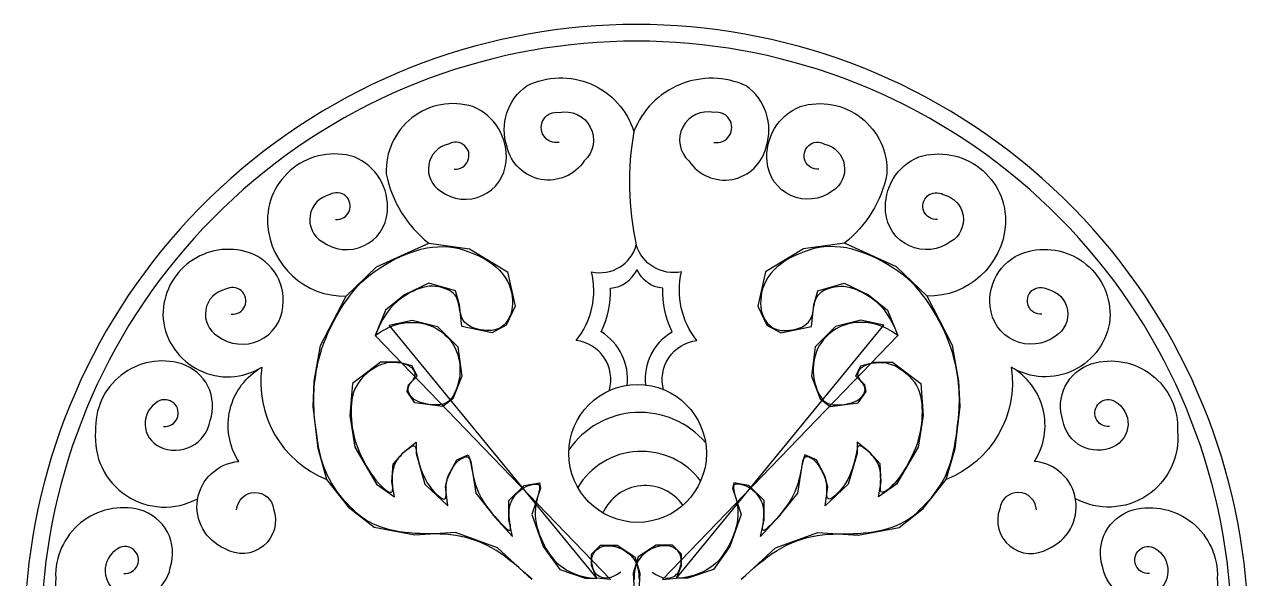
# Model space of a CAD drawing. Header units: metres. Extents: x 264 to 333.9, y 64.1 to 152.5.
# Drawn here: x 264 to 333.9, y 120.9 to 152.5 of the extents above; entities that cross this region are included whole.
import ezdxf

# ---------------------------------------------------------------- set-up
doc = ezdxf.new("R2010")
doc.units = ezdxf.units.M
doc.layers.add('3', color=3, linetype='Continuous')
doc.layers.add('4', color=4, linetype='Continuous')

msp = doc.modelspace()

# ---------------------------------------------------------------- linework, layer by layer
at = {"layer": '3'}
for points in [[(294.5, 145.76, -1.2), (294.5, 147.46, -0.77), (295.94, 144.7, -0.66), (291.53, 145.51, -0.33), (292.67, 148.99, -0.46), (298.77, 146.38)], [(303.34, 145.76, 1.2), (303.34, 147.46, 0.77), (301.91, 144.7, 0.66), (306.32, 145.51, 0.33), (305.17, 148.99, 0.43), (298.77, 146.38, 0.1), (298.91, 139.91)], [(288.52, 144.23, 1.38), (288.19, 145.66, 0.68), (287.75, 142.98, 0.59), (291.48, 144.67, 0.33), (289.57, 147.8, 0.52), (284.64, 143.96, 0.18), (287.06, 140.02)], [(309.33, 144.23, -1.38), (309.65, 145.66, -0.68), (310.09, 142.98, -0.59), (306.37, 144.67, -0.33), (308.27, 147.8, -0.52), (313.21, 143.96, -0.18), (310.79, 140.02)], [(281.75, 141.36, 1.38), (281.42, 142.78, 0.68), (280.98, 140.1, 0.59), (284.7, 141.8, 0.33), (282.8, 144.93, 0.52), (277.86, 141.09, 0.4), (282.35, 136.99)], [(316.1, 141.36, -1.38), (316.43, 142.78, -0.68), (316.86, 140.1, -0.59), (313.14, 141.8, -0.33), (315.04, 144.93, -0.52), (319.98, 141.09, -0.4), (315.5, 136.99)], [(297.37, 131.63, 0.46), (295.48, 134.46, 0.23), (296.36, 138.38, 0.4), (298.91, 139.91, 0.35)], [(300.47, 131.63, -0.46), (302.36, 134.46, -0.23), (301.49, 138.38, -0.39), (298.91, 139.91, -0.35)], [(275.79, 135.96, 1.38), (275.46, 137.38, 0.68), (275.02, 134.71, 0.59), (278.74, 136.4, 0.38), (276.57, 139.54, 0.51), (271.9, 135.69, 0.55), (277.54, 132.94)], [(322.06, 135.96, -1.38), (322.39, 137.38, -0.68), (322.83, 134.71, -0.59), (319.11, 136.4, -0.38), (321.28, 139.54, -0.51), (325.94, 135.69, -0.55), (320.31, 132.94)], [(298.39, 131.9, 0.29), (296.9, 134.96, 0.12), (297.43, 137.44, 0.26), (298.95, 138.49, 0.14)], [(299.45, 131.92, -0.29), (300.95, 134.96, -0.12), (300.42, 137.44, -0.27), (298.95, 138.49, -0.14)], [(271.93, 129.56, 1.38), (271.61, 130.98, 0.61), (271.71, 128.4, 0.5), (274.59, 129.9, 0.42), (272.97, 133.13, 0.52), (268.05, 129.29, 0.6), (273.87, 125.44)], [(276.1, 124.8, -0.92), (278.2, 124.86, -0.71), (275.44, 122.59, -0.79), (276.22, 127.56, -0.43), (277.54, 132.94, 0.35), (281.25, 126.54)], [(321.75, 124.8, 0.92), (319.65, 124.86, 0.71), (322.41, 122.59, 0.79), (321.63, 127.56, 0.43), (320.31, 132.94, -0.35), (316.59, 126.54)], [(325.91, 129.56, -1.38), (326.24, 130.98, -0.61), (326.13, 128.4, -0.5), (323.26, 129.9, -0.42), (324.87, 133.13, -0.52), (329.8, 129.29, -0.6), (323.98, 125.44)], [(269.66, 121.18, 1.38), (269.33, 122.6, 0.61), (269.44, 120.02, 0.5), (272.31, 121.51, 0.43), (270.57, 124.81, 0.5), (265.77, 120.91, 0.6), (271.59, 117.06)], [(328.19, 121.18, -1.38), (328.52, 122.6, -0.61), (328.41, 120.02, -0.5), (325.53, 121.51, -0.43), (327.27, 124.81, -0.5), (332.07, 120.91, -0.6), (326.25, 117.06)]]:
    msp.add_lwpolyline(points, format="xyb", dxfattribs=at)
for points in [[(292.94, 120.83), (290.98, 122.64), (288.59, 123.51), (286.26, 123.37), (283.94, 123.8), (282.56, 124.89), (281.25, 126.54), (280.75, 128.3), (280.46, 130.69), (280.53, 132.14), (280.89, 134.17), (282.35, 136.99), (284.09, 138.67), (287.06, 140.02), (289.39, 139.69), (291.56, 138.38), (292, 136.42), (291.49, 135.33), (290.69, 134.9), (288.95, 135.26), (288.81, 136.49), (288.59, 137.29), (287.06, 137.73), (285.68, 137.07), (284.59, 136.2), (284.01, 134.75)], [(292.96, 120.85), (292.71, 121.07), (292.46, 121.29), (292.21, 121.51), (291.96, 121.72), (291.7, 121.92), (291.44, 122.12), (291.18, 122.31), (290.91, 122.48), (290.64, 122.64), (290.35, 122.79), (290.07, 122.92), (289.78, 123.04), (289.48, 123.14), (289.19, 123.22), (288.89, 123.29), (288.6, 123.34), (288.31, 123.38), (288.01, 123.41), (287.72, 123.42), (287.43, 123.43), (287.14, 123.44), (286.85, 123.44), (286.55, 123.45), (286.26, 123.46), (285.97, 123.49), (285.69, 123.52), (285.4, 123.56), (285.12, 123.61), (284.85, 123.67), (284.59, 123.74), (284.34, 123.82), (284.1, 123.91), (283.87, 124.01), (283.66, 124.12), (283.46, 124.24), (283.27, 124.37), (283.09, 124.51), (282.91, 124.66), (282.74, 124.82), (282.57, 124.98), (282.41, 125.16), (282.24, 125.34), (282.08, 125.53), (281.92, 125.73), (281.78, 125.93), (281.64, 126.14), (281.51, 126.34), (281.39, 126.56), (281.28, 126.77), (281.18, 126.99), (281.1, 127.21), (281.02, 127.43), (280.95, 127.67), (280.89, 127.9), (280.83, 128.15), (280.78, 128.4), (280.73, 128.67), (280.69, 128.94), (280.65, 129.21), (280.61, 129.49), (280.58, 129.76), (280.55, 130.03), (280.53, 130.29), (280.52, 130.53), (280.51, 130.77), (280.5, 130.99), (280.5, 131.2), (280.51, 131.41), (280.52, 131.61), (280.53, 131.82), (280.55, 132.03), (280.58, 132.24), (280.61, 132.46), (280.64, 132.69), (280.69, 132.93), (280.74, 133.19), (280.8, 133.45), (280.88, 133.72), (280.97, 134.01), (281.07, 134.3), (281.2, 134.61), (281.33, 134.93), (281.49, 135.25), (281.65, 135.57), (281.82, 135.89), (282.01, 136.21), (282.2, 136.51), (282.4, 136.8), (282.6, 137.07), (282.81, 137.33), (283.02, 137.57), (283.25, 137.8), (283.49, 138.02), (283.74, 138.22), (284.01, 138.42), (284.29, 138.61), (284.6, 138.8), (284.91, 138.98), (285.25, 139.15), (285.58, 139.3), (285.93, 139.44), (286.27, 139.56), (286.61, 139.66), (286.95, 139.74), (287.28, 139.79), (287.59, 139.81), (287.9, 139.82), (288.21, 139.8), (288.5, 139.76), (288.79, 139.7), (289.08, 139.62), (289.36, 139.52), (289.64, 139.41), (289.92, 139.29), (290.18, 139.15), (290.44, 139), (290.68, 138.83), (290.9, 138.66), (291.1, 138.47), (291.27, 138.27), (291.42, 138.06), (291.55, 137.85), (291.65, 137.63), (291.73, 137.41), (291.78, 137.19), (291.82, 136.97), (291.84, 136.76), (291.84, 136.57), (291.83, 136.38), (291.81, 136.21), (291.77, 136.05), (291.72, 135.91), (291.66, 135.78), (291.6, 135.65), (291.52, 135.54), (291.44, 135.44), (291.36, 135.35), (291.27, 135.27), (291.17, 135.2), (291.07, 135.15), (290.95, 135.1), (290.83, 135.07), (290.69, 135.04), (290.54, 135.03), (290.37, 135.03), (290.19, 135.05), (290.02, 135.07), (289.84, 135.11), (289.66, 135.17), (289.5, 135.23), (289.35, 135.31), (289.22, 135.41), (289.11, 135.51), (289.03, 135.63), (288.96, 135.76), (288.91, 135.89), (288.87, 136.02), (288.84, 136.16), (288.82, 136.29), (288.79, 136.42), (288.77, 136.55), (288.74, 136.66), (288.71, 136.77), (288.67, 136.88), (288.62, 136.97), (288.55, 137.07), (288.47, 137.15), (288.37, 137.23), (288.25, 137.31), (288.11, 137.37), (287.96, 137.43), (287.8, 137.48), (287.63, 137.52), (287.45, 137.54), (287.27, 137.55), (287.09, 137.55), (286.91, 137.52), (286.73, 137.49), (286.55, 137.43), (286.37, 137.36), (286.19, 137.28), (286.01, 137.19), (285.83, 137.08), (285.64, 136.97), (285.45, 136.84), (285.26, 136.69), (285.06, 136.5), (284.86, 136.28), (284.65, 136), (284.44, 135.67), (284.23, 135.25), (284.01, 134.75), (297.44, 120.83), (296.65, 120.9), (296.36, 121.63), (296.36, 122.28), (296.86, 122.79), (297.81, 122.79), (298.82, 122.13), (299.11, 121.19), (299.04, 119.89)], [(304.89, 120.85), (305.14, 121.07), (305.39, 121.29), (305.64, 121.51), (305.89, 121.72), (306.15, 121.92), (306.4, 122.12), (306.67, 122.31), (306.94, 122.48), (307.21, 122.64), (307.49, 122.79), (307.78, 122.92), (308.07, 123.04), (308.36, 123.14), (308.66, 123.22), (308.95, 123.29), (309.25, 123.34), (309.54, 123.38), (309.83, 123.41), (310.13, 123.42), (310.42, 123.43), (310.71, 123.44), (311, 123.44), (311.29, 123.45), (311.58, 123.46), (311.87, 123.49), (312.16, 123.52), (312.44, 123.56), (312.72, 123.61), (313, 123.67), (313.26, 123.74), (313.51, 123.82), (313.75, 123.91), (313.97, 124.01), (314.18, 124.12), (314.38, 124.24), (314.57, 124.37), (314.76, 124.51), (314.93, 124.66), (315.1, 124.82), (315.27, 124.98), (315.44, 125.16), (315.61, 125.34), (315.77, 125.53), (315.92, 125.73), (316.07, 125.93), (316.21, 126.14), (316.34, 126.34), (316.46, 126.56), (316.57, 126.77), (316.66, 126.99), (316.75, 127.21), (316.83, 127.43), (316.89, 127.67), (316.96, 127.9), (317.01, 128.15), (317.06, 128.4), (317.11, 128.67), (317.16, 128.94), (317.2, 129.21), (317.23, 129.49), (317.26, 129.76), (317.29, 130.03), (317.31, 130.29), (317.33, 130.53), (317.34, 130.77), (317.35, 130.99), (317.35, 131.2), (317.34, 131.41), (317.33, 131.61), (317.31, 131.82), (317.29, 132.03), (317.27, 132.24), (317.24, 132.46), (317.2, 132.69), (317.16, 132.93), (317.11, 133.19), (317.04, 133.45), (316.97, 133.72), (316.88, 134.01), (316.77, 134.3), (316.65, 134.61), (316.51, 134.93), (316.36, 135.25), (316.2, 135.57), (316.02, 135.89), (315.84, 136.21), (315.65, 136.51), (315.45, 136.8), (315.25, 137.07), (315.04, 137.33), (314.82, 137.57), (314.6, 137.8), (314.36, 138.02), (314.11, 138.22), (313.84, 138.42), (313.55, 138.61), (313.25, 138.8), (312.93, 138.98), (312.6, 139.15), (312.26, 139.3), (311.92, 139.44), (311.57, 139.56), (311.23, 139.66), (310.9, 139.74), (310.57, 139.79), (310.25, 139.81), (309.94, 139.82), (309.64, 139.8), (309.35, 139.76), (309.05, 139.7), (308.77, 139.62), (308.49, 139.52), (308.21, 139.41), (307.93, 139.29), (307.66, 139.15), (307.41, 139), (307.17, 138.83), (306.95, 138.66), (306.75, 138.47), (306.57, 138.27), (306.42, 138.06), (306.3, 137.85), (306.2, 137.63), (306.12, 137.41), (306.06, 137.19), (306.03, 136.97), (306.01, 136.76), (306, 136.57), (306.02, 136.38), (306.04, 136.21), (306.08, 136.05), (306.13, 135.91), (306.18, 135.78), (306.25, 135.65), (306.32, 135.54), (306.4, 135.44), (306.49, 135.35), (306.58, 135.27), (306.67, 135.2), (306.78, 135.15), (306.89, 135.1), (307.02, 135.07), (307.16, 135.04), (307.31, 135.03), (307.48, 135.03), (307.65, 135.05), (307.83, 135.07), (308.01, 135.11), (308.19, 135.17), (308.35, 135.23), (308.5, 135.31), (308.63, 135.41), (308.74, 135.51), (308.82, 135.63), (308.89, 135.76), (308.94, 135.89), (308.98, 136.02), (309.01, 136.16), (309.03, 136.29), (309.05, 136.42), (309.08, 136.55), (309.1, 136.66), (309.14, 136.77), (309.18, 136.88), (309.23, 136.97), (309.3, 137.07), (309.38, 137.15), (309.48, 137.23), (309.6, 137.31), (309.73, 137.37), (309.88, 137.43), (310.05, 137.48), (310.22, 137.52), (310.4, 137.54), (310.58, 137.55), (310.76, 137.55), (310.94, 137.52), (311.12, 137.49), (311.3, 137.43), (311.48, 137.36), (311.65, 137.28), (311.84, 137.19), (312.02, 137.08), (312.21, 136.97), (312.4, 136.84), (312.59, 136.69), (312.79, 136.5), (312.99, 136.28), (313.19, 136), (313.4, 135.67), (313.62, 135.25), (313.83, 134.75), (300.4, 120.83), (301.2, 120.9), (301.49, 121.63), (301.49, 122.28), (300.98, 122.79), (300.04, 122.79), (299.02, 122.13), (298.73, 121.19), (298.8, 119.89)], [(304.9, 120.83), (306.86, 122.64), (309.26, 123.51), (311.58, 123.37), (313.91, 123.8), (315.28, 124.89), (316.59, 126.54), (317.1, 128.3), (317.39, 130.69), (317.32, 132.14), (316.95, 134.17), (315.5, 136.99), (313.76, 138.67), (310.79, 140.02), (308.46, 139.69), (306.28, 138.38), (305.85, 136.42), (306.35, 135.33), (307.15, 134.9), (308.9, 135.26), (309.04, 136.49), (309.26, 137.29), (310.78, 137.73), (312.16, 137.07), (313.25, 136.2), (313.83, 134.75)], [(284.01, 134.75), (284.01, 134.75), (284.31, 134.95), (284.59, 135.11), (284.85, 135.24), (285.11, 135.34), (285.36, 135.41), (285.59, 135.45), (285.82, 135.48), (286.03, 135.49), (286.24, 135.49), (286.45, 135.48), (286.64, 135.45), (286.83, 135.41), (287.01, 135.36), (287.19, 135.29), (287.36, 135.22), (287.52, 135.13), (287.68, 135.03), (287.84, 134.91), (287.99, 134.79), (288.13, 134.65), (288.26, 134.51), (288.38, 134.35), (288.48, 134.19), (288.58, 134.02), (288.65, 133.84), (288.72, 133.65), (288.77, 133.46), (288.81, 133.26), (288.83, 133.07), (288.84, 132.87), (288.84, 132.68), (288.83, 132.49), (288.81, 132.31), (288.77, 132.13), (288.73, 131.97), (288.68, 131.81), (288.62, 131.66), (288.56, 131.52), (288.5, 131.39), (288.43, 131.27), (288.36, 131.17), (288.29, 131.08), (288.21, 131.01), (288.13, 130.94), (288.04, 130.89), (287.93, 130.85), (287.82, 130.82), (287.69, 130.8), (287.55, 130.79), (287.39, 130.79), (287.23, 130.8), (287.07, 130.82), (286.9, 130.85), (286.74, 130.89), (286.59, 130.93), (286.46, 130.98), (286.34, 131.04), (286.24, 131.1), (286.15, 131.17), (286.08, 131.24), (286.02, 131.31), (285.98, 131.38), (285.94, 131.45), (285.91, 131.51), (285.89, 131.58), (285.88, 131.63), (285.88, 131.69), (285.88, 131.74), (285.9, 131.79), (285.91, 131.84), (285.94, 131.9), (285.97, 131.95), (286.01, 132), (286.06, 132.06), (286.1, 132.12), (286.15, 132.18), (286.19, 132.25), (286.23, 132.31), (286.26, 132.38), (286.28, 132.44), (286.28, 132.51), (286.28, 132.58), (286.26, 132.65), (286.24, 132.72), (286.2, 132.78), (286.15, 132.84), (286.1, 132.9), (286.03, 132.95), (285.96, 133), (285.88, 133.04), (285.8, 133.08), (285.7, 133.11), (285.61, 133.14), (285.5, 133.16), (285.4, 133.18), (285.28, 133.19), (285.17, 133.21), (285.05, 133.21), (284.93, 133.21), (284.8, 133.2), (284.66, 133.18), (284.52, 133.14), (284.37, 133.09), (284.21, 133.03), (284.04, 132.94), (283.87, 132.83), (283.69, 132.71), (283.52, 132.58), (283.36, 132.43), (283.21, 132.26), (283.07, 132.09), (282.95, 131.9), (282.85, 131.71), (282.77, 131.5), (282.72, 131.29), (282.67, 131.08), (282.65, 130.86), (282.63, 130.64), (282.63, 130.41), (282.63, 130.18), (282.65, 129.96), (282.67, 129.73), (282.7, 129.5), (282.74, 129.27), (282.79, 129.04), (282.85, 128.8), (282.92, 128.57), (283.01, 128.32), (283.11, 128.08), (283.23, 127.83), (283.35, 127.58), (283.48, 127.34), (283.62, 127.11), (283.76, 126.89), (283.91, 126.68), (284.05, 126.5), (284.19, 126.33), (284.32, 126.19), (284.45, 126.07), (284.57, 125.97), (284.67, 125.89), (284.77, 125.84), (284.85, 125.81), (284.91, 125.81), (284.95, 125.83), (284.99, 125.87), (285, 125.94), (285.01, 126.01), (285.01, 126.11), (285.01, 126.21), (285, 126.32), (284.99, 126.44), (284.99, 126.56), (284.99, 126.68), (285, 126.8), (285.01, 126.92), (285.03, 127.03), (285.05, 127.15), (285.08, 127.26), (285.11, 127.37), (285.16, 127.47), (285.21, 127.57), (285.27, 127.66), (285.33, 127.75), (285.4, 127.83), (285.48, 127.91), (285.55, 127.99), (285.63, 128.07), (285.72, 128.15), (285.8, 128.22), (285.88, 128.28), (285.96, 128.34), (286.04, 128.39), (286.1, 128.43), (286.16, 128.45), (286.22, 128.46), (286.26, 128.44), (286.29, 128.41), (286.31, 128.36), (286.33, 128.29), (286.35, 128.2), (286.37, 128.09), (286.39, 127.97), (286.42, 127.83), (286.46, 127.67), (286.5, 127.5), (286.56, 127.32), (286.62, 127.13), (286.69, 126.93), (286.78, 126.74), (286.87, 126.54), (286.98, 126.35), (287.1, 126.17), (287.22, 126), (287.35, 125.85), (287.48, 125.71), (287.61, 125.6), (287.73, 125.51), (287.83, 125.45), (287.91, 125.42), (287.97, 125.43), (288.01, 125.47), (288.04, 125.53), (288.05, 125.62), (288.06, 125.71), (288.06, 125.82), (288.06, 125.93), (288.05, 126.04), (288.06, 126.14), (288.06, 126.23), (288.08, 126.32), (288.09, 126.41), (288.11, 126.5), (288.14, 126.58), (288.17, 126.67), (288.21, 126.76), (288.26, 126.86), (288.3, 126.96), (288.36, 127.07), (288.42, 127.17), (288.48, 127.27), (288.54, 127.37), (288.61, 127.46), (288.68, 127.54), (288.76, 127.61), (288.83, 127.67), (288.91, 127.72), (288.98, 127.76), (289.05, 127.79), (289.11, 127.82), (289.17, 127.83), (289.23, 127.83), (289.27, 127.82), (289.31, 127.8), (289.35, 127.76), (289.38, 127.71), (289.41, 127.64), (289.43, 127.56), (289.46, 127.46), (289.48, 127.33), (289.51, 127.18), (289.54, 127.02), (289.58, 126.84), (289.62, 126.65), (289.67, 126.45), (289.73, 126.24), (289.8, 126.04), (289.88, 125.83), (289.97, 125.64), (290.08, 125.45), (290.19, 125.26), (290.31, 125.09), (290.43, 124.91), (290.56, 124.75), (290.69, 124.59), (290.83, 124.43), (290.96, 124.28), (291.08, 124.14), (291.21, 124), (291.32, 123.89), (291.42, 123.79), (291.51, 123.71), (291.59, 123.66), (291.65, 123.63), (291.69, 123.64), (291.71, 123.67), (291.72, 123.73), (291.72, 123.81), (291.72, 123.91), (291.7, 124.02), (291.69, 124.14), (291.67, 124.26), (291.66, 124.39), (291.65, 124.52), (291.65, 124.65), (291.66, 124.78), (291.67, 124.91), (291.7, 125.04), (291.73, 125.16), (291.78, 125.29), (291.84, 125.41), (291.92, 125.53), (292, 125.64), (292.09, 125.74), (292.19, 125.84), (292.29, 125.93), (292.4, 126.01), (292.51, 126.07), (292.62, 126.13), (292.72, 126.18), (292.83, 126.22), (292.93, 126.24), (293.02, 126.26), (293.11, 126.27), (293.18, 126.27), (293.25, 126.27), (293.3, 126.26), (293.34, 126.23), (293.37, 126.2), (293.39, 126.16), (293.39, 126.11), (293.39, 126.04), (293.38, 125.95), (293.35, 125.84), (293.32, 125.72), (293.29, 125.58), (293.25, 125.43), (293.21, 125.26), (293.18, 125.08), (293.15, 124.88), (293.14, 124.68), (293.14, 124.48), (293.15, 124.27), (293.19, 124.05), (293.24, 123.84), (293.3, 123.63), (293.37, 123.41), (293.46, 123.2), (293.55, 123), (293.65, 122.8), (293.75, 122.61), (293.86, 122.42), (293.97, 122.25), (294.1, 122.08), (294.24, 121.92), (294.39, 121.77), (294.56, 121.63), (294.75, 121.5), (294.95, 121.37), (295.17, 121.26), (295.4, 121.16), (295.65, 121.07), (295.89, 121), (296.15, 120.95), (296.4, 120.91), (296.65, 120.9), (284.81, 135.33), (286.12, 135.62), (287.57, 135.26), (288.73, 134.1), (288.95, 132.43), (288.44, 131.13), (287.86, 130.69), (286.26, 130.91), (285.83, 131.56), (285.9, 131.93), (286.41, 132.43), (286.12, 133.01), (285.32, 133.23), (284.3, 133.23), (282.71, 132), (282.56, 130.18), (282.85, 128.37), (284.09, 126.27), (285.1, 125.54), (284.96, 126.41), (285.03, 127.43), (285.61, 128.08), (286.34, 128.66), (286.34, 128.01), (286.84, 126.27), (288.15, 125.03), (288.01, 126.12), (288.15, 126.7), (288.66, 127.65), (289.31, 127.94), (289.46, 127.57), (289.75, 125.76), (290.84, 124.38), (291.85, 123.29), (291.64, 124.24), (291.64, 125.33), (292.51, 126.2), (293.38, 126.34), (293.45, 126.05), (292.94, 124.53), (293.6, 122.71), (294.54, 121.41), (295.99, 120.9), (296.65, 120.9)], [(313.83, 134.75), (313.83, 134.75), (313.54, 134.95), (313.26, 135.11), (312.99, 135.24), (312.74, 135.34), (312.49, 135.41), (312.26, 135.45), (312.03, 135.48), (311.81, 135.49), (311.6, 135.49), (311.4, 135.48), (311.21, 135.45), (311.02, 135.41), (310.84, 135.36), (310.66, 135.29), (310.49, 135.22), (310.32, 135.13), (310.16, 135.03), (310.01, 134.91), (309.86, 134.79), (309.72, 134.65), (309.59, 134.51), (309.47, 134.35), (309.36, 134.19), (309.27, 134.02), (309.19, 133.84), (309.13, 133.65), (309.08, 133.46), (309.04, 133.26), (309.02, 133.07), (309, 132.87), (309, 132.68), (309.02, 132.49), (309.04, 132.31), (309.07, 132.13), (309.12, 131.97), (309.17, 131.81), (309.22, 131.66), (309.28, 131.52), (309.35, 131.39), (309.42, 131.27), (309.49, 131.17), (309.56, 131.08), (309.63, 131.01), (309.72, 130.94), (309.81, 130.89), (309.91, 130.85), (310.03, 130.82), (310.15, 130.8), (310.3, 130.79), (310.45, 130.79), (310.61, 130.8), (310.78, 130.82), (310.94, 130.85), (311.1, 130.89), (311.25, 130.93), (311.39, 130.98), (311.51, 131.04), (311.61, 131.1), (311.69, 131.17), (311.77, 131.24), (311.82, 131.31), (311.87, 131.38), (311.91, 131.45), (311.93, 131.51), (311.95, 131.58), (311.96, 131.63), (311.97, 131.69), (311.96, 131.74), (311.95, 131.79), (311.93, 131.84), (311.91, 131.9), (311.87, 131.95), (311.83, 132), (311.79, 132.06), (311.74, 132.12), (311.7, 132.18), (311.66, 132.25), (311.62, 132.31), (311.59, 132.38), (311.57, 132.44), (311.56, 132.51), (311.57, 132.58), (311.58, 132.65), (311.61, 132.72), (311.65, 132.78), (311.69, 132.84), (311.75, 132.9), (311.81, 132.95), (311.88, 133), (311.96, 133.04), (312.05, 133.08), (312.14, 133.11), (312.24, 133.14), (312.34, 133.16), (312.45, 133.18), (312.56, 133.19), (312.68, 133.21), (312.8, 133.21), (312.92, 133.21), (313.05, 133.2), (313.19, 133.18), (313.33, 133.14), (313.48, 133.09), (313.64, 133.03), (313.81, 132.94), (313.98, 132.83), (314.15, 132.71), (314.32, 132.58), (314.49, 132.43), (314.64, 132.26), (314.78, 132.09), (314.9, 131.9), (315, 131.71), (315.07, 131.5), (315.13, 131.29), (315.17, 131.08), (315.2, 130.86), (315.21, 130.64), (315.22, 130.41), (315.21, 130.18), (315.2, 129.96), (315.18, 129.73), (315.15, 129.5), (315.11, 129.27), (315.06, 129.04), (315, 128.8), (314.93, 128.57), (314.84, 128.32), (314.73, 128.08), (314.62, 127.83), (314.49, 127.58), (314.36, 127.34), (314.22, 127.11), (314.08, 126.89), (313.94, 126.68), (313.8, 126.5), (313.66, 126.33), (313.52, 126.19), (313.4, 126.07), (313.28, 125.97), (313.17, 125.89), (313.08, 125.84), (313, 125.81), (312.94, 125.81), (312.89, 125.83), (312.86, 125.87), (312.84, 125.94), (312.84, 126.01), (312.84, 126.11), (312.84, 126.21), (312.85, 126.32), (312.85, 126.44), (312.86, 126.56), (312.85, 126.68), (312.85, 126.8), (312.84, 126.92), (312.82, 127.03), (312.8, 127.15), (312.77, 127.26), (312.73, 127.37), (312.69, 127.47), (312.63, 127.57), (312.58, 127.66), (312.51, 127.75), (312.44, 127.83), (312.37, 127.91), (312.29, 127.99), (312.21, 128.07), (312.13, 128.15), (312.05, 128.22), (311.96, 128.28), (311.88, 128.34), (311.81, 128.39), (311.74, 128.43), (311.68, 128.45), (311.63, 128.46), (311.59, 128.44), (311.56, 128.41), (311.53, 128.36), (311.51, 128.29), (311.5, 128.2), (311.48, 128.09), (311.45, 127.97), (311.42, 127.83), (311.39, 127.67), (311.34, 127.5), (311.29, 127.32), (311.23, 127.13), (311.15, 126.93), (311.07, 126.74), (310.98, 126.54), (310.87, 126.35), (310.75, 126.17), (310.62, 126), (310.49, 125.85), (310.36, 125.71), (310.24, 125.6), (310.12, 125.51), (310.02, 125.45), (309.94, 125.42), (309.87, 125.43), (309.83, 125.47), (309.81, 125.53), (309.79, 125.62), (309.79, 125.71), (309.79, 125.82), (309.79, 125.93), (309.79, 126.04), (309.79, 126.14), (309.78, 126.23), (309.77, 126.32), (309.75, 126.41), (309.73, 126.5), (309.7, 126.58), (309.67, 126.67), (309.63, 126.76), (309.59, 126.86), (309.54, 126.96), (309.49, 127.07), (309.43, 127.17), (309.37, 127.27), (309.3, 127.37), (309.23, 127.46), (309.16, 127.54), (309.09, 127.61), (309.01, 127.67), (308.94, 127.72), (308.87, 127.76), (308.8, 127.79), (308.73, 127.82), (308.67, 127.83), (308.62, 127.83), (308.57, 127.82), (308.53, 127.8), (308.5, 127.76), (308.47, 127.71), (308.44, 127.64), (308.42, 127.56), (308.39, 127.46), (308.36, 127.33), (308.33, 127.18), (308.3, 127.02), (308.27, 126.84), (308.22, 126.65), (308.17, 126.45), (308.11, 126.24), (308.04, 126.04), (307.96, 125.83), (307.87, 125.64), (307.77, 125.45), (307.66, 125.26), (307.54, 125.09), (307.41, 124.91), (307.28, 124.75), (307.15, 124.59), (307.02, 124.43), (306.89, 124.28), (306.76, 124.14), (306.64, 124), (306.53, 123.89), (306.42, 123.79), (306.33, 123.71), (306.26, 123.66), (306.2, 123.63), (306.16, 123.64), (306.13, 123.67), (306.12, 123.73), (306.12, 123.81), (306.13, 123.91), (306.14, 124.02), (306.16, 124.14), (306.17, 124.26), (306.19, 124.39), (306.19, 124.52), (306.19, 124.65), (306.19, 124.78), (306.17, 124.91), (306.15, 125.04), (306.11, 125.16), (306.06, 125.29), (306, 125.41), (305.93, 125.53), (305.85, 125.64), (305.76, 125.74), (305.66, 125.84), (305.55, 125.93), (305.45, 126.01), (305.34, 126.07), (305.23, 126.13), (305.12, 126.18), (305.02, 126.22), (304.92, 126.24), (304.83, 126.26), (304.74, 126.27), (304.67, 126.27), (304.6, 126.27), (304.55, 126.26), (304.51, 126.23), (304.48, 126.2), (304.46, 126.16), (304.45, 126.11), (304.46, 126.04), (304.47, 125.95), (304.49, 125.84), (304.52, 125.72), (304.56, 125.58), (304.6, 125.43), (304.64, 125.26), (304.67, 125.08), (304.7, 124.88), (304.71, 124.68), (304.71, 124.48), (304.69, 124.27), (304.66, 124.05), (304.61, 123.84), (304.55, 123.63), (304.47, 123.41), (304.39, 123.2), (304.3, 123), (304.2, 122.8), (304.1, 122.61), (303.99, 122.42), (303.87, 122.25), (303.75, 122.08), (303.61, 121.92), (303.45, 121.77), (303.29, 121.63), (303.1, 121.5), (302.9, 121.37), (302.68, 121.26), (302.44, 121.16), (302.2, 121.07), (301.95, 121), (301.7, 120.95), (301.45, 120.91), (301.2, 120.9), (313.03, 135.33), (311.73, 135.62), (310.28, 135.26), (309.11, 134.1), (308.9, 132.43), (309.4, 131.13), (309.98, 130.69), (311.58, 130.91), (312.02, 131.56), (311.95, 131.93), (311.44, 132.43), (311.73, 133.01), (312.53, 133.23), (313.54, 133.23), (315.14, 132), (315.28, 130.18), (314.99, 128.37), (313.76, 126.27), (312.74, 125.54), (312.89, 126.41), (312.82, 127.43), (312.24, 128.08), (311.51, 128.66), (311.51, 128.01), (311, 126.27), (309.69, 125.03), (309.84, 126.12), (309.69, 126.7), (309.19, 127.65), (308.53, 127.94), (308.39, 127.57), (308.1, 125.76), (307.01, 124.38), (305.99, 123.29), (306.21, 124.24), (306.21, 125.33), (305.34, 126.2), (304.47, 126.34), (304.39, 126.05), (304.9, 124.53), (304.25, 122.71), (303.31, 121.41), (301.85, 120.9), (301.2, 120.9)], [(298.03, 121.26), (298.03, 121.26), (297.82, 121.12), (297.62, 121.02), (297.45, 120.95), (297.29, 120.92), (297.14, 120.91), (297.01, 120.92), (296.9, 120.96), (296.8, 121), (296.71, 121.06), (296.64, 121.13), (296.58, 121.2), (296.53, 121.27), (296.48, 121.36), (296.45, 121.44), (296.42, 121.53), (296.4, 121.61), (296.39, 121.7), (296.38, 121.78), (296.37, 121.87), (296.37, 121.95), (296.38, 122.03), (296.39, 122.11), (296.41, 122.18), (296.44, 122.25), (296.48, 122.33), (296.52, 122.39), (296.57, 122.46), (296.63, 122.52), (296.7, 122.57), (296.77, 122.62), (296.85, 122.67), (296.94, 122.7), (297.03, 122.73), (297.13, 122.75), (297.24, 122.76), (297.35, 122.76), (297.46, 122.76), (297.58, 122.74), (297.7, 122.71), (297.82, 122.68), (297.94, 122.63), (298.06, 122.58), (298.19, 122.51), (298.3, 122.44), (298.41, 122.36), (298.52, 122.27), (298.62, 122.18), (298.7, 122.09), (298.78, 121.98), (298.84, 121.88), (298.9, 121.77), (298.95, 121.65), (298.98, 121.53), (299.01, 121.4), (299.04, 121.27), (299.05, 121.13), (299.06, 120.99), (299.07, 120.84)], [(299.82, 121.26), (299.82, 121.26), (300.03, 121.12), (300.22, 121.02), (300.4, 120.95), (300.56, 120.92), (300.7, 120.91), (300.83, 120.92), (300.95, 120.96), (301.05, 121), (301.14, 121.06), (301.21, 121.13), (301.27, 121.2), (301.32, 121.27), (301.36, 121.36), (301.4, 121.44), (301.42, 121.53), (301.44, 121.61), (301.46, 121.7), (301.47, 121.78), (301.47, 121.87), (301.47, 121.95), (301.47, 122.03), (301.45, 122.11), (301.43, 122.18), (301.41, 122.25), (301.37, 122.33), (301.33, 122.39), (301.28, 122.46), (301.22, 122.52), (301.15, 122.57), (301.08, 122.62), (301, 122.67), (300.91, 122.7), (300.82, 122.73), (300.72, 122.75), (300.61, 122.76), (300.5, 122.76), (300.39, 122.76), (300.27, 122.74), (300.15, 122.71), (300.03, 122.68), (299.9, 122.63), (299.78, 122.58), (299.66, 122.51), (299.54, 122.44), (299.43, 122.36), (299.33, 122.27), (299.23, 122.18), (299.14, 122.09), (299.07, 121.98), (299, 121.88), (298.95, 121.77), (298.9, 121.65), (298.86, 121.53), (298.83, 121.4), (298.81, 121.27), (298.79, 121.13), (298.78, 120.99), (298.78, 120.84)]]:
    msp.add_lwpolyline(points, dxfattribs=at)
msp.add_circle((298.98, 128.02), 3.93, dxfattribs=at)
for centre, radius, start, end in [((298.92, 117.55), 33.98, 325.98, 214.02), ((299.12, 125.44), 4.92, 40.59, 145.49), ((299.2, 123.91), 4.23, 36.88, 149.21), ((299.41, 123.56), 2.63, 34.92, 156.07)]:
    msp.add_arc(centre, radius, start, end, dxfattribs=at)
at = {"layer": '4'}
msp.add_arc((298.92, 117.55), 34.93, 325.44, 214.56, dxfattribs=at)

doc.saveas('drawing.dxf')
